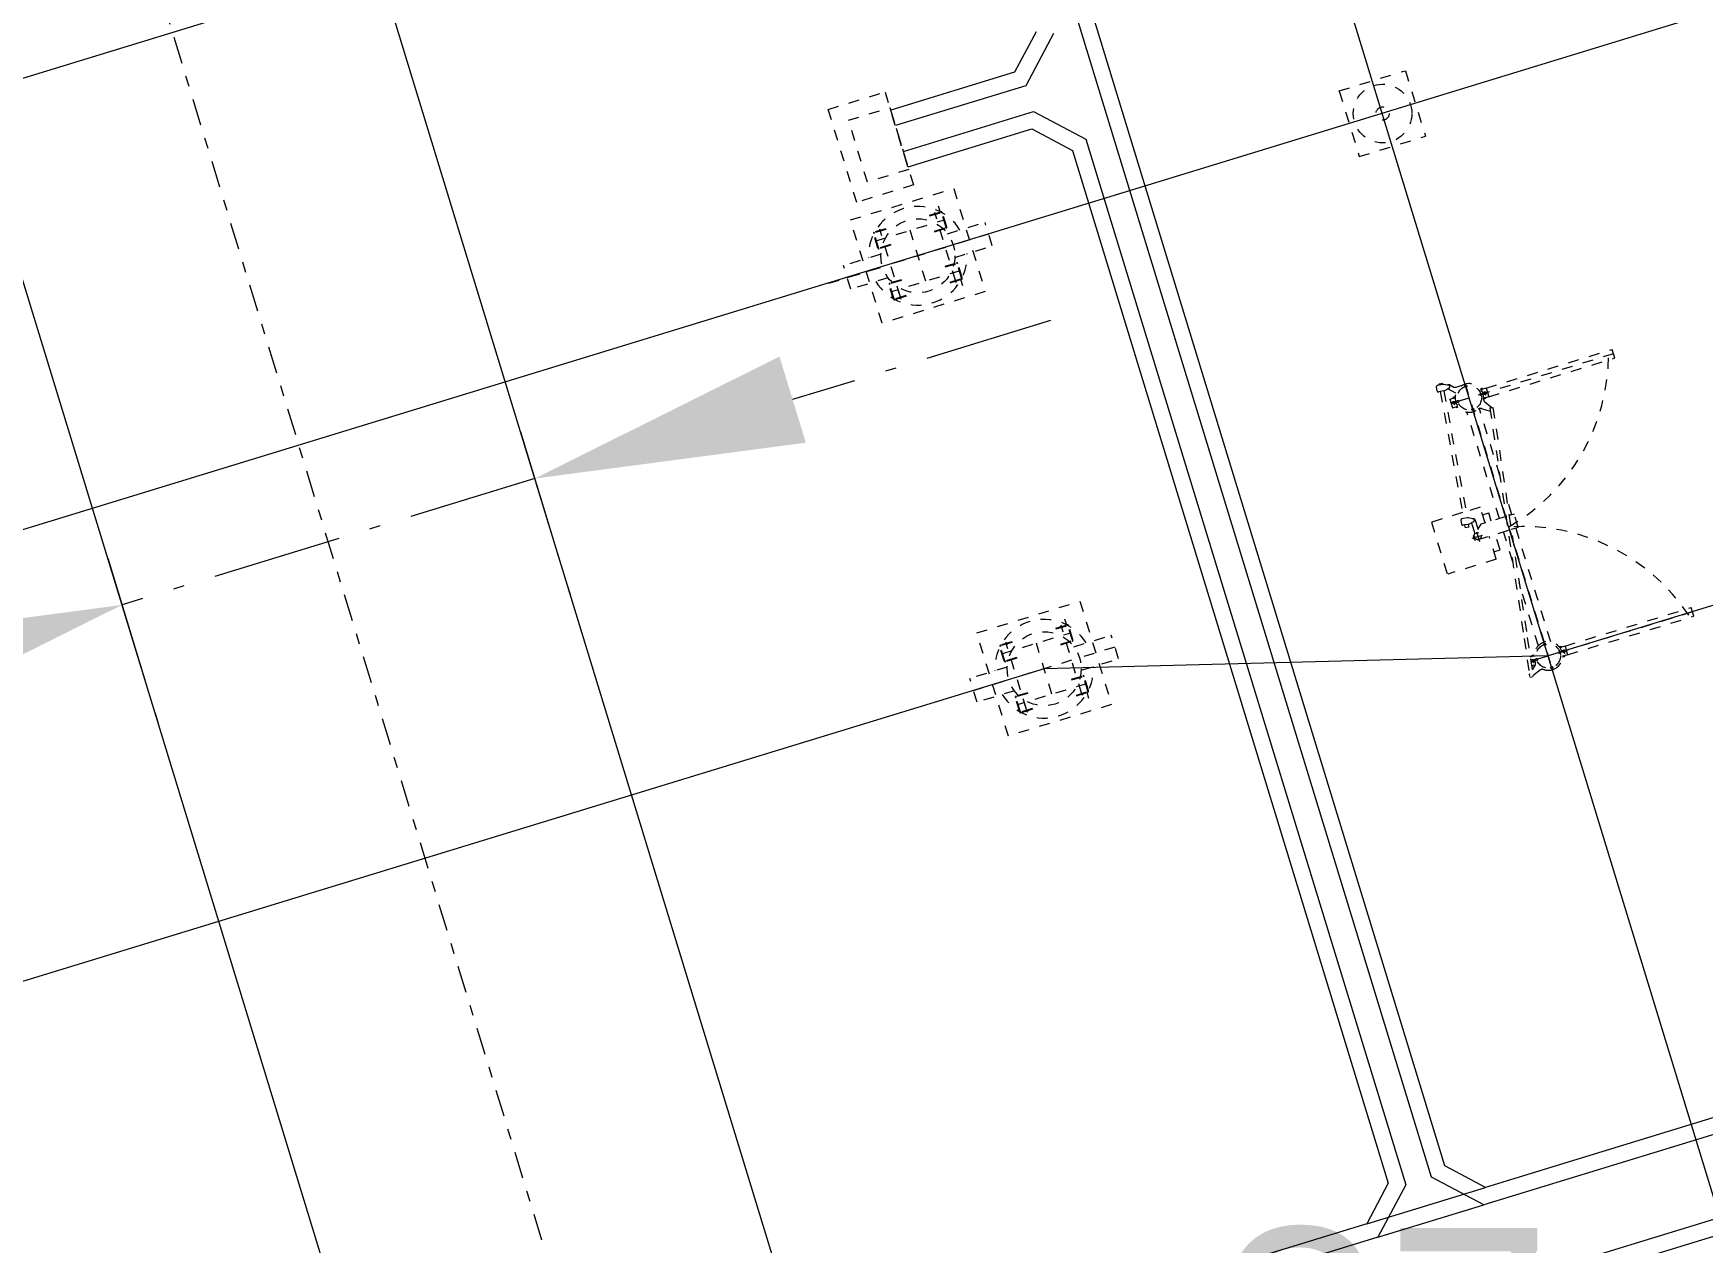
# Model space of a CAD drawing. Header units: metres. Extents: x 0 to 551036, y 0 to 1845929.
# Drawn here: x 547438.32 to 547453.79, y 1841963.35 to 1841974.55 of the extents above; entities that cross this region are included whole.
import ezdxf
from ezdxf.enums import TextEntityAlignment as Align

# ---------------------------------------------------------------- set-up
doc = ezdxf.new("R2010")
doc.units = ezdxf.units.M
doc.header["$MEASUREMENT"] = 0
for name, pattern in [('02 Xref HH1 MBXD$0$HIDDEN', [0.375, 0.25, -0.125]), ('02 Xref KB1 MBTB$0$DASHDOT', [1, 0.5, -0.25, 0, -0.25]), ('02 Xref KB1 MBTB$0$DASHED2', [0.375, 0.25, -0.125]), ('02 Xref Nha dieu hanh$0$ACAD_ISO10W100', [18, 12, -3, 0, -3])]:
    doc.linetypes.add(name, pattern=pattern)
doc.layers.get('Defpoints').update_dxf_attribs({"lineweight": 0})
for name, color, linetype, lineweight in [('_0', 7, 'Continuous', 0), ('BD HH1 KEM TMB$0$cay', 7, 'Continuous', 0), ('BD HH1 KEM TMB$0$nha', 7, 'Continuous', 0), ('Level 13', 7, 'Continuous', 0), ('Level 2', 7, 'Continuous', 0), ('Level 4', 7, 'Continuous', 0), ('Level 58', 7, 'Continuous', 0), ('Level 62', 7, 'Continuous', 0)]:
    doc.layers.add(name, color=color, linetype=linetype, lineweight=lineweight)
doc.styles.get("Standard").update_dxf_attribs({"font": '', "height": 4})
doc.styles.add('Style-Arial', font='arial.ttf')
doc.styles.get('Standard').set_extended_font_data('.VnArial')
doc.dimstyles.new('ISO-25', dxfattribs={"dimtxt": 2.5, "dimasz": 2.5, "dimexe": 1.25, "dimexo": 0.625, "dimtad": 1, "dimtxsty": 'Standard', "dimcen": 2.5, "dimadec": 0, "dimazin": 0, "dimtfac": 1, "dimtmove": 0, "dimatfit": 3, "dimfxl": 1, "dimarcsym": 0})

# ---------------------------------------------------------------- blocks, each defined once
blk = doc.blocks.new('BAR')
at = {"color": 1, "lineweight": 13, "elevation": 0, "flags": 128}
blk.add_lwpolyline([(980460, 2696384), (1436265, 2696383)], dxfattribs=at)
blk = doc.blocks.new('hh')
at = {"color": 251, "linetype": '02 Xref KB1 MBTB$0$DASHED2', "lineweight": -2, "ltscale": 2000}
for p, q in [((1378345, 2920029), (1378343, 2914299)), ((1337218, 2914628), (1337218, 2918253)), ((1337218, 2918253), (1339504, 2918253)), ((1338361, 2918253), (1338361, 2914824)), ((1339504, 2914628), (1339504, 2918253)), ((1377218, 2918253), (1379504, 2918253)), ((1377218, 2914628), (1377218, 2918253)), ((1378361, 2918253), (1378361, 2914824)), ((1379504, 2914628), (1379504, 2918253)), ((1335194, 2914730), (1336588, 2914730)), ((1335891, 2908061), (1335891, 2914730)), ((1340134, 2914730), (1341528, 2914730)), ((1340831, 2914730), (1340831, 2908061)), ((1375194, 2914730), (1376588, 2914730)), ((1375891, 2908061), (1375891, 2914730)), ((1380134, 2914730), (1381528, 2914730)), ((1380831, 2914730), (1380831, 2908061)), ((1384754, 2915368), (1393754, 2915368)), ((1384754, 2909868), (1384754, 2915368)), ((1393754, 2915368), (1393754, 2909868)), ((1334935, 2914063), (1335234, 2914063)), ((1335035, 2914152), (1335154, 2914152)), ((1335035, 2913973), (1335154, 2913973)), ((1335095, 2913535), (1335095, 2914631)), ((1335095, 2914063), (1341628, 2914063)), ((1335154, 2913535), (1335095, 2913535)), ((1335154, 2913535), (1335154, 2914631)), ((1335194, 2914670), (1336588, 2914670)), ((1335533, 2914063), (1336250, 2914063)), ((1336628, 2913535), (1336628, 2914631)), ((1336688, 2913535), (1336628, 2913535)), ((1336688, 2913535), (1336688, 2914631)), ((1338361, 2908729), (1338361, 2914063)), ((1340034, 2913535), (1340034, 2914631)), ((1340094, 2913535), (1340034, 2913535)), ((1340094, 2913535), (1340094, 2914631)), ((1340134, 2914670), (1341528, 2914670)), ((1341787, 2914063), (1341489, 2914063)), ((1341568, 2913535), (1341568, 2914631)), ((1341688, 2914152), (1341568, 2914152)), ((1341688, 2913973), (1341568, 2913973)), ((1341628, 2913535), (1341568, 2913535)), ((1341628, 2913535), (1341628, 2914631)), ((1374935, 2914063), (1375234, 2914063)), ((1375035, 2914152), (1375154, 2914152)), ((1375035, 2913973), (1375154, 2913973)), ((1375095, 2913535), (1375095, 2914631)), ((1375095, 2914063), (1381628, 2914063)), ((1375154, 2913535), (1375095, 2913535)), ((1375154, 2913535), (1375154, 2914631)), ((1375194, 2914670), (1376588, 2914670)), ((1375533, 2914063), (1376250, 2914063)), ((1376628, 2913535), (1376628, 2914631)), ((1376688, 2913535), (1376628, 2913535)), ((1376688, 2913535), (1376688, 2914631)), ((1378361, 2908729), (1378361, 2914063)), ((1380034, 2913535), (1380034, 2914631)), ((1380094, 2913535), (1380034, 2913535)), ((1380094, 2913535), (1380094, 2914631)), ((1380134, 2914670), (1381528, 2914670)), ((1381787, 2914063), (1381489, 2914063)), ((1381568, 2913535), (1381568, 2914631)), ((1381688, 2914152), (1381568, 2914152)), ((1381688, 2913973), (1381568, 2913973)), ((1381628, 2913535), (1381568, 2913535)), ((1381628, 2913535), (1381628, 2914631)), ((1386254, 2913868), (1392254, 2913868)), ((1386254, 2909868), (1386254, 2913868)), ((1392254, 2913868), (1392254, 2909868)), ((1335891, 2911396), (1340831, 2911396)), ((1375891, 2911396), (1380831, 2911396)), ((1334935, 2908729), (1335234, 2908729)), ((1335035, 2908818), (1335154, 2908818)), ((1335035, 2908639), (1335154, 2908639)), ((1335095, 2909257), (1335095, 2908161)), ((1335154, 2909257), (1335095, 2909257)), ((1335095, 2908729), (1341628, 2908729)), ((1335154, 2909257), (1335154, 2908161)), ((1336628, 2909257), (1336628, 2908161)), ((1336688, 2909257), (1336628, 2909257)), ((1336688, 2909257), (1336688, 2908161)), ((1340034, 2909257), (1340034, 2908161)), ((1340094, 2909257), (1340034, 2909257)), ((1340094, 2909257), (1340094, 2908161)), ((1341787, 2908729), (1341489, 2908729)), ((1341568, 2909257), (1341568, 2908161)), ((1341628, 2909257), (1341568, 2909257)), ((1341688, 2908818), (1341568, 2908818)), ((1341688, 2908639), (1341568, 2908639)), ((1341628, 2909257), (1341628, 2908161)), ((1374935, 2908729), (1375234, 2908729)), ((1375035, 2908818), (1375154, 2908818)), ((1375035, 2908639), (1375154, 2908639)), ((1375095, 2909257), (1375095, 2908161)), ((1375154, 2909257), (1375095, 2909257)), ((1375095, 2908729), (1381628, 2908729)), ((1375154, 2909257), (1375154, 2908161)), ((1376628, 2909257), (1376628, 2908161)), ((1376688, 2909257), (1376628, 2909257)), ((1376688, 2909257), (1376688, 2908161)), ((1380034, 2909257), (1380034, 2908161)), ((1380094, 2909257), (1380034, 2909257)), ((1380094, 2909257), (1380094, 2908161)), ((1381787, 2908729), (1381489, 2908729)), ((1381568, 2909257), (1381568, 2908161)), ((1381628, 2909257), (1381568, 2909257)), ((1381688, 2908818), (1381568, 2908818)), ((1381688, 2908639), (1381568, 2908639)), ((1381628, 2909257), (1381628, 2908161)), ((1393754, 2909868), (1384754, 2909868)), ((1392254, 2909868), (1386254, 2909868)), ((1386504, 2909868), (1392004, 2909868)), ((1334497, 2908231), (1335095, 2908231)), ((1335194, 2908121), (1336588, 2908121)), ((1335194, 2908061), (1336588, 2908061)), ((1337218, 2908163), (1337218, 2904539)), ((1338361, 2904539), (1338361, 2907967)), ((1339504, 2908163), (1339504, 2904539)), ((1340134, 2908121), (1341528, 2908121)), ((1340134, 2908061), (1341528, 2908061)), ((1342226, 2908231), (1341628, 2908231)), ((1374497, 2908231), (1375095, 2908231)), ((1375194, 2908121), (1376588, 2908121)), ((1375194, 2908061), (1376588, 2908061)), ((1377218, 2908163), (1377218, 2904539)), ((1378361, 2904539), (1378361, 2907967)), ((1379504, 2908163), (1379504, 2904539)), ((1380134, 2908121), (1381528, 2908121)), ((1380134, 2908061), (1381528, 2908061)), ((1382226, 2908231), (1381628, 2908231)), ((1337218, 2904539), (1339504, 2904539)), ((1377218, 2904539), (1379504, 2904539)), ((1335798, 2868368, 0), (1335798, 2873061, 0)), ((1335828, 2873081, 0), (1340808, 2873081, 0)), ((1340838, 2873061, 0), (1340828, 2873061, 0)), ((1340838, 2870075, 0), (1340838, 2873061, 0)), ((1338318, 2869929, 0), (1338318, 2868920, 0)), ((1339376, 2869937, 0), (1339424, 2870273, 0)), ((1339648, 2869898, 0), (1339376, 2869937, 0)), ((1339695, 2870235, 0), (1339424, 2870273, 0)), ((1339637, 2869819, 0), (1339648, 2869901, 0)), ((1339648, 2869901, 0), (1339695, 2870233, 0)), ((1339695, 2870233, 0), (1339715, 2870374, 0)), ((1340190, 2870448, 0), (1339873, 2870493, 0)), ((1340243, 2869817, 0), (1340289, 2870149, 0)), ((1352165, 2868789, 0), (1340287, 2870137, 0)), ((1340289, 2870149, 0), (1340309, 2870290, 0)), ((1324452, 2868570, 0), (1324408, 2868273, 0)), ((1328034, 2868033, 0), (1324452, 2868570, 0)), ((1335798, 2868368, 0), (1338018, 2868368, 0)), ((1336518, 2868368, 0), (1336518, 2867771, 0)), ((1338749, 2869371, 0), (1337834, 2869371, 0)), ((1338018, 2869656, 0), (1338118, 2869756, 0)), ((1338018, 2866536, 0), (1338018, 2869656, 0)), ((1338118, 2869756, 0), (1338494, 2869756, 0)), ((1338649, 2869571, 0), (1338494, 2869756, 0)), ((1339655, 2869571, 0), (1338618, 2869571, 0)), ((1338618, 2869171, 0), (1338618, 2869571, 0)), ((1339928, 2869171, 0), (1338618, 2869171, 0)), ((1339318, 2868774, 0), (1338984, 2869171, 0)), ((1339318, 2866341, 0), (1339318, 2868774, 0)), ((1339318, 2868368, 0), (1340838, 2868368, 0)), ((1339740, 2869342, 0), (1339637, 2869819, 0)), ((1339928, 2869171, 0), (1340028, 2869271, 0)), ((1340000, 2869305, 0), (1340231, 2869736, 0)), ((1340028, 2869370, 0), (1340028, 2869271, 0)), ((1340118, 2868368, 0), (1340118, 2867771, 0)), ((1340231, 2869736, 0), (1340243, 2869817, 0)), ((1352129, 2868451, 0), (1340240, 2869800, 0)), ((1340838, 2868368, 0), (1340838, 2869733, 0)), ((1352120, 2868367, 0), (1352129, 2868449, 0)), ((1352194, 2868071, 0), (1352120, 2868367, 0)), ((1352129, 2868449, 0), (1352165, 2868782, 0)), ((1352165, 2868782, 0), (1352180, 2868924, 0)), ((1352653, 2869013, 0), (1352334, 2869048, 0)), ((1352714, 2868304, 0), (1352722, 2868386, 0)), ((1352725, 2868384, 0), (1352761, 2868717, 0)), ((1352824, 2868371, 0), (1352725, 2868382, 0)), ((1352761, 2868717, 0), (1352777, 2868859, 0)), ((1352861, 2868709, 0), (1352762, 2868720, 0)), ((1352824, 2868371, 0), (1352861, 2868709, 0)), ((1375192, 2869587), (1375186, 2869580)), ((1375186, 2869580), (1375186, 2863173)), ((1381529, 2869587), (1375192, 2869587)), ((1381529, 2869587), (1381536, 2869580)), ((1381536, 2869580), (1381536, 2863173)), ((1328034, 2867730, 0), (1324408, 2868273, 0)), ((1324791, 2867438, 0), (1324489, 2868261, 0)), ((1325383, 2867787, 0), (1325045, 2868178, 0)), ((1325398, 2868121, 0), (1325398, 2867771, 0)), ((1325398, 2868080, 0), (1325398, 2868030, 0)), ((1325998, 2867871, 0), (1325613, 2867871, 0)), ((1325998, 2867871, 0), (1325613, 2867871, 0)), ((1325998, 2867871, 0), (1325613, 2867871, 0)), ((1325818, 2864428, 0), (1325818, 2868073, 0)), ((1325818, 2852406, 0), (1325818, 2868073, 0)), ((1326218, 2867780, 0), (1326318, 2867780, 0)), ((1326218, 2867780, 0), (1326218, 2867635, 0)), ((1326238, 2867999, 0), (1326238, 2867780, 0)), ((1326318, 2867780, 0), (1326318, 2867598, 0)), ((1326999, 2866971, 0), (1333089, 2866971, 0)), ((1349380, 2864832, 0), (1328034, 2868033, 0)), ((1349335, 2864535, 0), (1328034, 2867730, 0)), ((1335112, 2866971, 0), (1338018, 2866971, 0)), ((1336518, 2867771, 0), (1338018, 2867771, 0)), ((1339318, 2867771, 0), (1340118, 2867771, 0)), ((1339318, 2866971, 0), (1349637, 2866971, 0)), ((1350418, 2867780, 0), (1350318, 2867780, 0)), ((1350418, 2867780, 0), (1350318, 2867780, 0)), ((1350318, 2867780, 0), (1350318, 2867598, 0)), ((1350398, 2868121, 0), (1350398, 2867780, 0)), ((1351238, 2868121, 0), (1350398, 2868121, 0)), ((1350418, 2867780, 0), (1350418, 2867635, 0)), ((1350998, 2867871, 0), (1350613, 2867871, 0)), ((1350998, 2867871, 0), (1350613, 2867871, 0)), ((1350998, 2867871, 0), (1350613, 2867871, 0)), ((1350818, 2864520, 0), (1350818, 2868228, 0)), ((1350818, 2852406, 0), (1350818, 2868073, 0)), ((1351218, 2867780, 0), (1351218, 2867635, 0)), ((1351218, 2867780, 0), (1351318, 2867780, 0)), ((1351238, 2868121, 0), (1351238, 2867780, 0)), ((1351318, 2867780, 0), (1351318, 2867598, 0)), ((1351603, 2867439, 0), (1352188, 2868025, 0)), ((1352143, 2867248, 0), (1352143, 2866371, 0)), ((1352238, 2867893, 0), (1352194, 2868071, 0)), ((1352260, 2867531, 0), (1352515, 2867786, 0)), ((1352499, 2867865, 0), (1352544, 2867955, 0)), ((1352544, 2867955, 0), (1352716, 2868302, 0)), ((1352169, 2866371, 0), (1324337, 2866371, 0)), ((1326999, 2865771, 0), (1338018, 2865771, 0)), ((1338018, 2865556, 0), (1338018, 2866232, 0)), ((1338018, 2865556, 0), (1339318, 2865556, 0)), ((1339318, 2865556, 0), (1339318, 2866037, 0)), ((1339318, 2865771, 0), (1341092, 2865771, 0)), ((1339318, 2865771, 0), (1341092, 2865771, 0)), ((1343115, 2865771, 0), (1349610, 2865771, 0)), ((1349557, 2865596, 0), (1349062, 2864880, 0)), ((1325318, 2864963, 0), (1325318, 2865144, 0)), ((1325418, 2864963, 0), (1325318, 2864963, 0)), ((1325398, 2864621, 0), (1325398, 2864963, 0)), ((1326238, 2864621, 0), (1325398, 2864621, 0)), ((1325398, 2864621, 0), (1325398, 2852406, 0)), ((1325418, 2864963, 0), (1325418, 2865108, 0)), ((1325998, 2864871, 0), (1325613, 2864871, 0)), ((1325998, 2864871, 0), (1325613, 2864871, 0)), ((1326218, 2864963, 0), (1326218, 2865108, 0)), ((1326218, 2864963, 0), (1326318, 2864963, 0)), ((1326238, 2864621, 0), (1326238, 2864963, 0)), ((1326238, 2864621, 0), (1326238, 2852406, 0)), ((1326318, 2864963, 0), (1326318, 2865144, 0)), ((1349380, 2864832, 0), (1349335, 2864535, 0)), ((1350042, 2865110, 0), (1349350, 2864632, 0)), ((1350318, 2864963, 0), (1350318, 2865144, 0)), ((1350418, 2864963, 0), (1350318, 2864963, 0)), ((1350418, 2864963, 0), (1350318, 2864963, 0)), ((1350398, 2864621, 0), (1350398, 2864963, 0)), ((1351238, 2864621, 0), (1350398, 2864621, 0)), ((1350398, 2864621, 0), (1350398, 2852406, 0)), ((1350418, 2864963, 0), (1350418, 2865108, 0)), ((1350998, 2864871, 0), (1350613, 2864871, 0)), ((1350998, 2864871, 0), (1350613, 2864871, 0)), ((1351218, 2864963, 0), (1351218, 2865108, 0)), ((1351218, 2864963, 0), (1351318, 2864963, 0)), ((1351238, 2864621, 0), (1351238, 2864963, 0)), ((1351238, 2864621, 0), (1351238, 2852406, 0)), ((1351318, 2864963, 0), (1351318, 2865144, 0)), ((1375186, 2863173), (1375192, 2863166)), ((1381529, 2863166), (1375192, 2863166)), ((1381536, 2863173), (1381529, 2863166)), ((1325398, 2852406, 0), (1326238, 2852406, 0)), ((1350398, 2852406, 0), (1351238, 2852406, 0))]:
    blk.add_line(p, q, dxfattribs=at)
for points in [[(1343361, 2906396), (1333361, 2906396), (1333361, 2916396), (1343361, 2916396), (1343361, 2906396)], [(1383361, 2906396), (1373361, 2906396), (1373361, 2916396), (1383361, 2916396), (1383361, 2906396)]]:
    blk.add_lwpolyline(points, close=True, dxfattribs=at)
for centre, radius in [((1338361, 2911396), 3429), ((1378361, 2911396), 3429), ((1338318, 2869371, 0), 300), ((1378361, 2866356), 2718), ((1325818, 2866371, 0), 1125), ((1325818, 2867871, 0), 120), ((1325818, 2867496, 0), 90), ((1350818, 2866371, 0), 1125), ((1350818, 2867871, 0), 120), ((1350818, 2867496, 0), 90), ((1378361, 2866356), 611), ((1324693, 2866371, 0), 90), ((1325818, 2865246, 0), 90), ((1326943, 2866371, 0), 90), ((1349693, 2866371, 0), 90), ((1350818, 2865246, 0), 90), ((1351943, 2866371, 0), 90), ((1325818, 2864871, 0), 120), ((1350818, 2864871, 0), 120)]:
    blk.add_circle(centre, radius, dxfattribs=at)
for centre, radius, start, end in [((1338361, 2911396), 4571, 104.47751, 255.52249), ((1335194, 2914631), 99.6, 90, 180), ((1336588, 2914631), 99.6, 0, 90), ((1338361, 2911396), 4571, 284.47751, 75.52249), ((1340134, 2914631), 99.6, 90, 180), ((1341528, 2914631), 99.6, 0, 90), ((1378361, 2911396), 4571, 104.47751, 255.52249), ((1375194, 2914631), 99.6, 90, 180), ((1376588, 2914631), 99.6, 0, 90), ((1378361, 2911396), 4571, 284.47751, 75.52249), ((1380134, 2914631), 99.6, 90, 180), ((1381528, 2914631), 99.6, 0, 90), ((1335194, 2914631), 39.8, 90, 180), ((1336588, 2914631), 39.8, 0, 90), ((1340134, 2914631), 39.8, 90, 180), ((1341528, 2914631), 39.8, 0, 90), ((1375194, 2914631), 39.8, 90, 180), ((1376588, 2914631), 39.8, 0, 90), ((1380134, 2914631), 39.8, 90, 180), ((1381528, 2914631), 39.8, 0, 90), ((1335194, 2908161), 99.6, 180, 270), ((1335194, 2908161), 39.8, 180, 270), ((1336588, 2908161), 99.6, 270, 0), ((1336588, 2908161), 39.8, 270, 0), ((1340134, 2908161), 99.6, 180, 270), ((1340134, 2908161), 39.8, 180, 270), ((1341528, 2908161), 99.6, 270, 0), ((1341528, 2908161), 39.8, 270, 0), ((1375194, 2908161), 99.6, 180, 270), ((1375194, 2908161), 39.8, 180, 270), ((1376588, 2908161), 99.6, 270, 0), ((1376588, 2908161), 39.8, 270, 0), ((1380134, 2908161), 99.6, 180, 270), ((1380134, 2908161), 39.8, 180, 270), ((1381528, 2908161), 99.6, 270, 0), ((1381528, 2908161), 39.8, 270, 0), ((1340808, 2873061, 0), 20, 0, 90), ((1339853, 2870354, 0), 140, 82.00153, 172.00153), ((1340170, 2870310, 0), 140, 352.00153, 82.00153), ((1324628, 2868392, 0), 175, 50.46972, 112.47385), ((1339877, 2869371, 0), 140, 192.19868, 331.80427), ((1352319, 2868909, 0), 140, 83.79968, 173.79968), ((1352637, 2868874, 0), 140, 353.79968, 83.79968), ((1325818, 2866371, 0), 1325, 143.63923, 180), ((1324509, 2867335, 0), 300, 323.63923, 20.12962), ((1325610, 2867983, 0), 300, 220.87037, 277.36086), ((1325818, 2866371, 0), 1325, 360, 97.36086), ((1350818, 2866371, 0), 1325, 248.13913, 201.86077), ((1352543, 2867248, 0), 400, 135.00005, 180.00005), ((1352374, 2867927, 0), 140, 193.99682, 333.60241), ((1352409, 2867892, 0), 150, 314.99996, 30.42774), ((1325818, 2866371, 0), 1325, 180, 360), ((1320234, 2870579, 0), 18567, 286.86865, 346.90201), ((1356402, 2870579, 0), 18567, 193.09799, 253.13135), ((1349310, 2865766, 0), 300, 325.37038, 21.86077), ((1349160, 2864713, 0), 175, 230.46836, 292.47454), ((1350213, 2864863, 0), 300, 68.13913, 124.62962)]:
    blk.add_arc(centre, radius, start, end, dxfattribs=at)
blk = doc.blocks.new('*D178')
at = {"linetype": '02 Xref Nha dieu hanh$0$ACAD_ISO10W100', "transparency": 16777216}
for p, q in [((3139464.98, 2124357.54), (3139464.98, 2124288.79)), ((3139469.5, 2124263.79), (3139452.48, 2124263.79)), ((3139464.98, 2124223.79), (3139464.98, 2124263.79)), ((3139469.5, 2124223.79), (3139452.48, 2124223.79)), ((3139464.98, 2124173.79), (3139464.98, 2124198.79))]:
    blk.add_line(p, q, dxfattribs=at)
blk.add_solid([(3139469.15, 2124288.79), (3139464.98, 2124263.79), (3139460.81, 2124288.79)], dxfattribs=at)
at = {"linetype": '02 Xref Nha dieu hanh$0$ACAD_ISO10W100', "transparency": 16777216, "extrusion": (0, 0, -1)}
blk.add_solid([(-3139460.81, 2124198.79), (-3139464.98, 2124223.79), (-3139469.15, 2124198.79)], dxfattribs=at)
at = {"layer": 'Defpoints', "transparency": 16777216}
for p in [(3139464.98, 2124338.79), (3139464.98, 2124263.79), (3139475.75, 2124263.79), (3139475.75, 2124223.79)]:
    blk.add_point(p, dxfattribs=at)
at = {"linetype": 'Continuous', "transparency": 16777216}
blk.add_text('40', height=25, rotation=90, dxfattribs=at).set_placement((3139446.23, 2124320.04), align=Align.MIDDLE_LEFT)
blk = doc.blocks.new('N_THUA_14')
at = {"layer": 'Level 13', "color": 2, "linetype": 'Continuous', "lineweight": 0}
blk.add_line((-2.369, 0), (6.04, 0), dxfattribs=at)
at = {"layer": 'Level 13', "color": 5, "linetype": 'Continuous', "lineweight": 0, "style": 'Style-Arial'}
blk.add_text('37', height=2, dxfattribs=at).set_placement((1.836, 1.6), align=Align.MIDDLE_CENTER)
at = {"layer": 'Level 2', "color": 3, "linetype": 'Continuous', "lineweight": 0, "style": 'Style-Arial'}
blk.add_text('CLN', height=2, dxfattribs=at).set_placement((-2.969, 0), align=Align.MIDDLE_RIGHT)
at = {"layer": 'Level 4', "color": 1, "linetype": 'Continuous', "lineweight": 0, "style": 'Style-Arial'}
blk.add_text('5259,0', height=2, dxfattribs=at).set_placement((1.836, -1.6), align=Align.MIDDLE_CENTER)
blk = doc.blocks.new('Substation')
at = {"color": 251, "linetype": '02 Xref KB1 MBTB$0$DASHED2', "ltscale": 2000, "elevation": 0}
for points in [[(3139474.345, 2123971.339), (3139474.345, 2123928.787), (3139474.345, 2124421.246)], [(3139434.324, 2124183.794), (3139434.324, 2124398.789)], [(3139514.324, 2124183.794), (3139514.324, 2124398.789)], [(3139434.346, 2123996.243), (3139421.816, 2124033.786), (3139421.809, 2124098.694), (3139421.809, 2124138.769), (3139434.324, 2124183.794)]]:
    blk.add_lwpolyline(points, dxfattribs=at)
at = {"layer": 'BD HH1 KEM TMB$0$cay', "linetype": 'ByBlock', "lineweight": 13}
blk.add_line((3138589.324, 2124223.794, 0), (3139509.324, 2124223.794, 0), dxfattribs=at)
at = {"layer": 'BD HH1 KEM TMB$0$cay', "linetype": 'ByBlock', "lineweight": 13, "elevation": 0, "flags": 128}
blk.add_lwpolyline([(3138657.324, 2123598.794), (3138459.324, 2123598.794), (3138459.324, 2124263.794), (3139639.324, 2124263.794), (3139639.324, 2123700.758)], dxfattribs=at)
at = {"layer": 'BD HH1 KEM TMB$0$nha', "lineweight": 13}
for p, q in [((3139482.465, 2124182.244, 0), (3139482.465, 2124170.244, 0)), ((3139483.965, 2124182.244, 0), (3139483.965, 2124169.623, 0)), ((3139486.465, 2124169.623, 0), (3139486.465, 2124182.244, 0)), ((3139487.965, 2124170.244, 0), (3139487.965, 2124182.244, 0)), ((3139379.414, 2124167.244, 0), (3139376.414, 2124170.244, 0)), ((3139482.465, 2124170.244, 0), (3139479.465, 2124167.244, 0)), ((3139490.965, 2124167.244, 0), (3139487.965, 2124170.244, 0)), ((3139378.793, 2124165.744, 0), (3139374.914, 2124169.623, 0)), ((3139483.965, 2124169.623, 0), (3139480.086, 2124165.744, 0)), ((3139490.344, 2124165.744, 0), (3139486.465, 2124169.623, 0)), ((3139479.467, 2124167.244, 0), (3139379.414, 2124167.244, 0)), ((3139480.088, 2124165.744, 0), (3139378.793, 2124165.744, 0)), ((3139374.914, 2124159.365, 0), (3139378.793, 2124163.244, 0)), ((3139376.414, 2124158.744, 0), (3139379.414, 2124161.744, 0))]:
    blk.add_line(p, q, dxfattribs=at)
at = {"layer": 'BD HH1 KEM TMB$0$nha', "color": 6, "lineweight": 13}
for p, q in [((3139378.793, 2124163.244, 0), (3139512.824, 2124163.244, 0)), ((3139379.414, 2124161.744, 0), (3139514.324, 2124161.744, 0))]:
    blk.add_line(p, q, dxfattribs=at)
at = {"layer": 'Level 58', "color": 4, "linetype": '02 Xref KB1 MBTB$0$DASHDOT', "ltscale": 5}
blk.add_line((3138479.324, 2124243.794, 0), (3139619.324, 2124243.794, 0), dxfattribs=at)
at = {"layer": 'Level 62', "lineweight": 13}
for p, q in [((3139374.914, 2124169.623, 0), (3139374.914, 2124293.623, 0)), ((3139376.414, 2124170.244, 0), (3139376.414, 2124293.001, 0)), ((3139376.414, 2124170.244, 0), (3139376.414, 2124158.744, 0)), ((3139374.914, 2124169.623, 0), (3139374.914, 2124159.365, 0)), ((3139367.414, 2124159.365, 0), (3139367.414, 2124115.012, 0)), ((3139374.914, 2124080.957, 0), (3139374.914, 2124159.365, 0)), ((3139365.914, 2124158.744, 0), (3139365.914, 2124115.634, 0)), ((3139376.414, 2124081.578, 0), (3139376.414, 2124158.744, 0))]:
    blk.add_line(p, q, dxfattribs=at)
at = {"linetype": '02 Xref HH1 MBXD$0$HIDDEN', "xscale": 0.001, "yscale": 0.001, "zscale": 0.001}
blk.add_blockref('hh', (3138095.963, 2121272.398, 0), dxfattribs=at)
at = {"xscale": 0.001, "yscale": 0.001, "zscale": 0.001}
blk.add_blockref('BAR', (3138095.963, 2121442.398, 0), dxfattribs=at)
at = {"linetype": '02 Xref Nha dieu hanh$0$ACAD_ISO10W100'}
dim = blk.add_linear_dim(base=(3139464.981, 2124263.794, 0), p1=(3139475.754, 2124223.794, 0), p2=(3139475.754, 2124263.794, 0), angle=90, text='\\H25;<>', dimstyle='ISO-25', override={"dimtxt": 25, "dimasz": 25, "dimexe": 12.5, "dimexo": 6.25, "dimgap": 6.25, "dimcen": 25}, dxfattribs=at)
dim.commit()
dim.dimension.update_dxf_attribs({"geometry": '*D178', "text_midpoint": (3139464.981, 2124338.794, 0), "dimtype": 128})

msp = doc.modelspace()

# ---------------------------------------------------------------- block references
at = {"layer": '_0', "xscale": 0.1, "yscale": 0.1, "zscale": 0.1, "rotation": 107.0123114188912}
msp.add_blockref('Substation', (842423.72785, 1603911.5666), dxfattribs=at)

# ---------------------------------------------------------------- next in the draw order: block references
at = {"layer": 'Level 2', "color": 3, "linetype": 'Continuous', "lineweight": 0}
msp.add_blockref('N_THUA_14', (547449.00667, 1841960.88245), dxfattribs=at)

doc.saveas('drawing.dxf')
